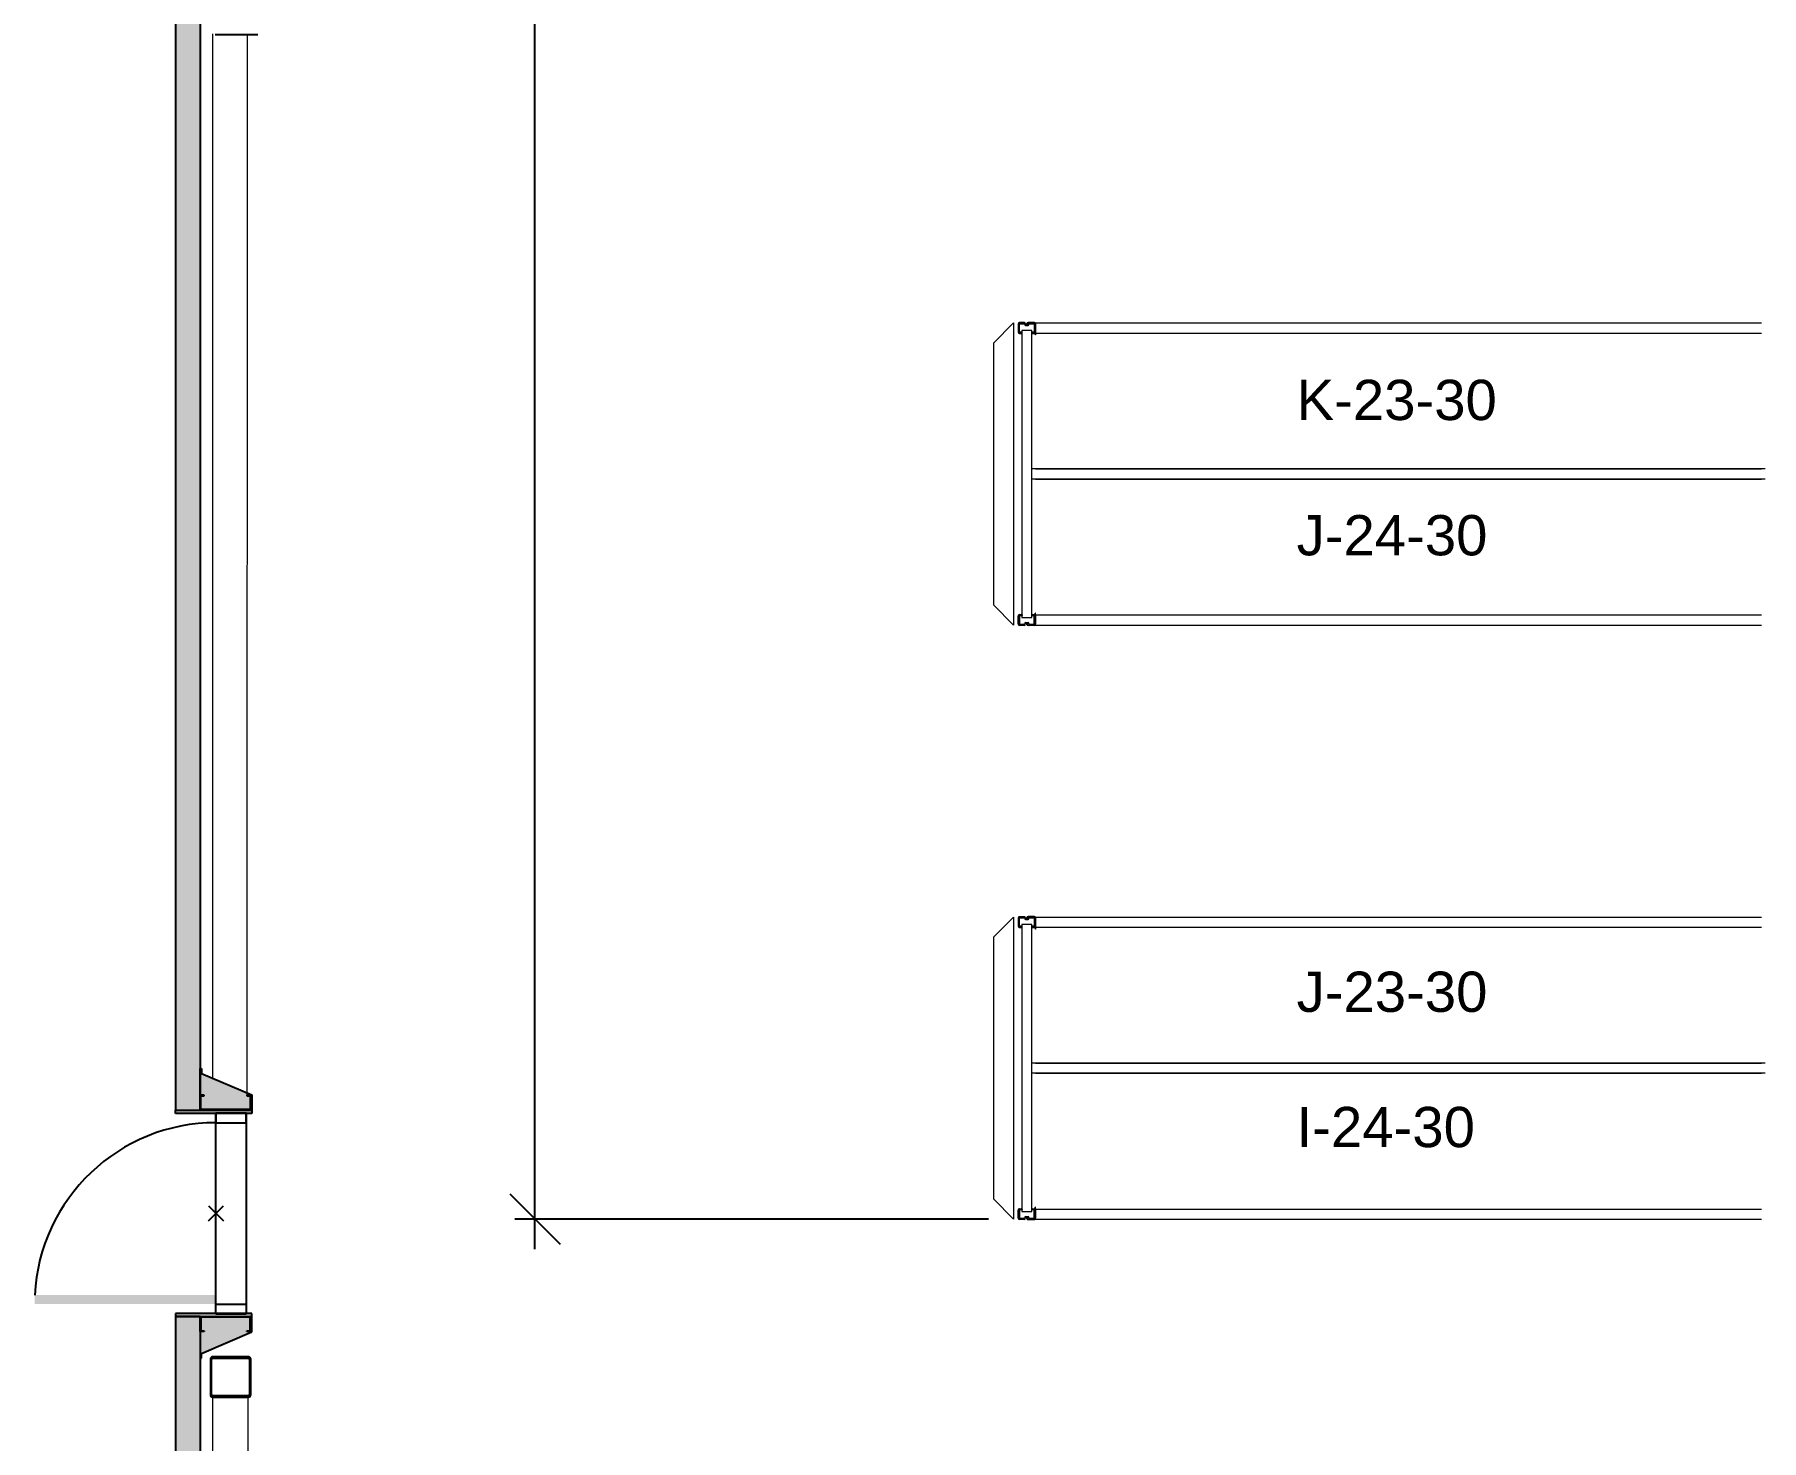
# Model space of a CAD drawing. Header units: inches. Extents: x 2743 to 10591, y -1604 to 5792.
# Drawn here: x 2779.4 to 3122.3, y 93.7 to 373 of the extents above; entities that cross this region are included whole.
import ezdxf

# ---------------------------------------------------------------- set-up
doc = ezdxf.new("R2010")
doc.units = ezdxf.units.IN
doc.header["$LTSCALE"] = 0.1875
doc.header["$MEASUREMENT"] = 0
doc.header["$PDMODE"] = 3
doc.header["$PDSIZE"] = 1.5
for name, color, linetype, lineweight in [('22 Dimension', 7, 'Continuous', 5), ('32 Echelle', 160, 'Continuous', 15), ('33 Poutre', 30, 'Continuous', 15), ('37 Protection', 1, 'Continuous', 15)]:
    doc.layers.add(name, color=color, linetype=linetype, lineweight=lineweight)
for name, color, linetype in [('A-N-MUR-EXT', 5, 'Continuous'), ('A-N-MUR-INT', 3, 'Continuous'), ('A-N-POR-PLF', 30, 'Continuous'), ('A-N-POR-PLN', 7, 'Continuous'), ('fill253', 253, 'Continuous'), ('S-N-ACIER', 4, 'Continuous')]:
    doc.layers.add(name, color=color, linetype=linetype)
doc.styles.add('arial', font='')
doc.styles.add('NOTE_GROS', font='', dxfattribs={"height": 20})
doc.styles.get('arial').set_extended_font_data('Arial')
doc.styles.get('NOTE_GROS').set_extended_font_data('SansSerif')
doc.dimstyles.new('Inch-Fraction-GROS', dxfattribs={"dimtxt": 20, "dimasz": 10, "dimexe": 4, "dimexo": 5, "dimgap": 1, "dimtad": 0, "dimtih": 1, "dimtoh": 1, "dimdec": 4, "dimzin": 0, "dimdsep": 46, "dimlunit": 5, "dimtxsty": 'NOTE_GROS', "dimblk": 'OBLIQUE', "dimcen": 0, "dimdle": 6, "dimadec": 1, "dimazin": 2, "dimtfac": 0.5, "dimtdec": 4, "dimtofl": 0, "dimtmove": 0, "dimatfit": 3, "dimfxl": 1, "dimtfillclr": 1, "dimfrac": 1, "dimtolj": 1, "dimtzin": 0, "dimarcsym": 0})

# ---------------------------------------------------------------- blocks, each defined once
blk = doc.blocks.new('_Oblique')
at = {"color": 0, "linetype": 'ByBlock', "lineweight": -2}
blk.add_line((-0.5, -0.5), (0.5, 0.5), dxfattribs=at)
blk = doc.blocks.new('*D128')
at = {"layer": '22 Dimension', "color": 0, "lineweight": -2, "transparency": 16777216}
for p, q in [((2878.79, 1147.68), (2878.79, 650.68)), ((2968.83, 1141.68), (2874.79, 1141.68)), ((2878.79, 131.68), (2878.79, 628.68)), ((2968.83, 137.68), (2874.79, 137.68))]:
    blk.add_line(p, q, dxfattribs=at)
at = {"layer": 'Defpoints', "color": 0, "transparency": 16777216}
for p in [(2878.79, 1141.68), (2973.83, 1141.68), (2973.83, 137.68)]:
    blk.add_point(p, dxfattribs=at)
at = {"layer": '22 Dimension', "color": 0, "lineweight": -2, "transparency": 16777216, "xscale": 10, "yscale": 10, "zscale": 10}
for p, rotation in [((2878.79, 1141.68), 90), ((2878.79, 137.68), 270)]:
    blk.add_blockref('_Oblique', p, dxfattribs=dict(at, rotation=rotation))
at = {"layer": '22 Dimension', "color": 0, "transparency": 16777216, "insert": (2878.79, 639.68), "char_height": 20, "attachment_point": 5, "style": 'NOTE_GROS'}
blk.add_mtext('\\A1;1004', dxfattribs=at)

msp = doc.modelspace()

# ---------------------------------------------------------------- hatches: boundary and pattern name
at = {"layer": '32 Echelle'}
for points in [[(2975.45882, 313.49574), (2975.45882, 313.68324), (2975.27132, 313.68324)], [(2977.45882, 313.49574), (2977.45882, 313.68324), (2977.64632, 313.68324)], [(2975.45882, 257.87074), (2975.45882, 257.68324), (2975.27132, 257.68324)], [(2977.45882, 257.87074), (2977.45882, 257.68324), (2977.64632, 257.68324)], [(2975.45882, 195.49574), (2975.45882, 195.68324), (2975.27132, 195.68324)], [(2977.45882, 195.49574), (2977.45882, 195.68324), (2977.64632, 195.68324)], [(2975.45882, 139.87074), (2975.45882, 139.68324), (2975.27132, 139.68324)], [(2977.45882, 139.87074), (2977.45882, 139.68324), (2977.64632, 139.68324)]]:
    msp.add_hatch(color=256, dxfattribs=at).paths.add_polyline_path(points)
at = {"layer": 'A-N-POR-PLN'}
msp.add_hatch(color=7, dxfattribs=at).paths.add_polyline_path([(2779.41299, 120.80754), (2779.41299, 122.57919), (2815.43654, 122.57919), (2815.43654, 120.80754)])
at = {"layer": 'fill253'}
h = msp.add_hatch(color=7, dxfattribs=at)
h.dxf.hatch_style = 1
h.paths.add_polyline_path([(5517.44902, 431.979), (5512.52777, 431.979), (5512.54172, 94.34303), (5517.46297, 94.34303)])
h.paths.add_polyline_path([(5517.44903, 678.7916), (5512.52778, 678.7916), (5512.52778, 572.89173), (5517.44903, 572.89173)])
h.paths.add_polyline_path([(5517.44903, 925.604), (5512.52778, 925.604), (5512.52777, 819.70432), (5517.44902, 819.70432)])
h.paths.add_polyline_path([(4628.42938, -1259.02652), (4625.95018, -1263.9483), (5517.46297, -1263.94777), (5517.46297, -1071.958), (5512.54172, -1071.958), (5512.54172, -1259.02652)])
h.paths.add_polyline_path([(4200.50372, -1356.98336), (4208.49739, -1355.67867), (4193.49822, -1263.95647), (4192.72048, -1259.19385), (4184.51381, -1259.19385), (4185.25735, -1263.82639)])
h.paths.add_polyline_path([(4618.93272, -1264.1151), (4619.31197, -1266.30955), (4626.09389, -1265.20887), (4625.95018, -1263.9483), (4628.42938, -1259.02652), (4618.12265, -1259.02652)])
h.paths.add_polyline_path([(5517.46297, 1153.66309), (5512.54172, 1153.66309), (5512.52778, 1066.51673), (5517.44903, 1066.51673)])
h.paths.add_polyline_path([(2812.35741, -1079.29062), (2806.55239, -1077.23697), (2806.55239, -1078.48244), (2807.41263, -1078.81134), (2807.41906, -1264.1151), (3075.9398, -1263.94776), (3075.93335, -1259.02651), (2812.34031, -1259.19385)])
h.paths.add_polyline_path([(2807.41906, -374.65047), (2812.34031, -375.67519), (2812.34031, 118.15991), (2807.41906, 118.15991)])
h.paths.add_polyline_path([(5512.54172, -339.79281), (5517.46297, -339.79281), (5517.46297, 52.10637), (5512.54172, 52.10637)])
h.paths.add_polyline_path([(5512.5356, -401.23504), (5517.45685, -401.23504), (5517.46297, -339.79281), (5512.54172, -339.79281)])
h.paths.add_polyline_path([(5512.54172, -545.32679), (5517.46297, -545.32679), (5517.45685, -437.25741), (5512.5356, -437.25741)])
h.paths.add_polyline_path([(5512.53298, -617.37634), (5517.45423, -617.37634), (5517.46296, -581.35034), (5512.54171, -581.35034)])
h.paths.add_polyline_path([(5512.5391, -689.42343), (5517.46035, -689.42343), (5517.46066, -653.39744), (5512.53941, -653.39744)])
h.paths.add_polyline_path([(5512.5391, -761.46809), (5517.46035, -761.46809), (5517.46035, -725.44454), (5512.5391, -725.44454)])
h.paths.add_polyline_path([(4035.91549, 1440.59386), (4035.91549, 1445.51513), (2807.41263, 1445.51513), (2807.41906, 159.14408), (2812.34031, 159.14408), (2812.33388, 1440.59388)])
h.paths.add_polyline_path([(3118.18201, -1259.02652), (3118.18223, -1263.94777), (4185.31745, -1264.1151), (4184.51381, -1259.19385)])
h.paths.add_polyline_path([(4279.25656, 1440.56528), (4279.25657, 1445.48688), (4078.1514, 1445.5146), (4078.1514, 1440.59333)])
h.paths.add_polyline_path([(4872.5115, 1445.3478), (4872.5115, 1440.42655), (5512.54172, 1440.42655), (5512.54177, 1308.40012), (5517.46302, 1308.40012), (5517.46297, 1445.3478)])
h.paths.add_polyline_path([(5517.45593, -941.58583), (5512.53008, -941.58584), (5512.54172, -1029.88866), (5517.46297, -1029.88866)])
h.paths.add_polyline_path([(5512.53008, -905.56228), (5517.45593, -905.5623), (5517.45423, -797.49164), (5512.53298, -797.49164)])
h = msp.add_hatch(color=7, dxfattribs=at)
h.dxf.hatch_style = 1
h.paths.add_polyline_path([(2812.33388, 167.61115), (2812.57015, 167.61115), (2812.57015, 166.6269), (2822.53115, 162.36693), (2822.53115, 158.68148), (2807.41263, 158.68148), (2807.41263, 159.3114), (2812.33388, 159.3114)])
h = msp.add_hatch(color=7, dxfattribs=at)
h.dxf.hatch_style = 1
h.paths.add_polyline_path([(2812.33388, 110.02749), (2812.57015, 110.02749), (2812.57015, 111.01174), (2822.53115, 115.27171), (2822.53115, 118.95715), (2807.41263, 118.95715), (2807.41263, 118.32723), (2812.33388, 118.32723)])

# ---------------------------------------------------------------- linework, layer by layer
at = {"color": 7}
for p, q in [((2812.3339, 162.29565), (2812.3339, 159.29566)), ((2813.0839, 162.29565), (2812.3339, 162.29565)), ((2812.4589, 159.42066), (2812.4589, 162.17065)), ((2812.4589, 162.17065), (2813.0839, 162.17065)), ((2813.0839, 162.17065), (2813.0839, 162.29565)), ((2822.33386, 162.29565), (2821.58386, 162.29565)), ((2821.58386, 162.29565), (2821.58386, 162.17065)), ((2821.58386, 162.17065), (2822.20886, 162.17065)), ((2822.20886, 162.17065), (2822.20886, 159.42066)), ((2822.33386, 159.29566), (2822.33386, 162.29565)), ((2812.3339, 159.29566), (2822.33386, 159.29566)), ((2822.20886, 159.42066), (2812.4589, 159.42066)), ((2812.3339, 115.34298), (2812.3339, 118.34298)), ((2812.3339, 118.34298), (2822.33386, 118.34298)), ((2822.20886, 118.21798), (2812.4589, 118.21798)), ((2812.4589, 118.21798), (2812.4589, 115.46798)), ((2822.20886, 115.46798), (2822.20886, 118.21798)), ((2822.33386, 118.34298), (2822.33386, 115.34298)), ((2813.0839, 115.34298), (2812.3339, 115.34298)), ((2812.4589, 115.46798), (2813.0839, 115.46798)), ((2813.0839, 115.46798), (2813.0839, 115.34298)), ((2821.58386, 115.34298), (2821.58386, 115.46798)), ((2821.58386, 115.46798), (2822.20886, 115.46798)), ((2822.33386, 115.34298), (2821.58386, 115.34298))]:
    msp.add_line(p, q, dxfattribs=at)
at = {"layer": '22 Dimension'}
for p, q in [((2814.78387, 373.14815), (2814.78387, 165.68017)), ((2821.62284, 372.9781), (2821.58386, 162.29565)), ((3123.08382, 286.68324), (2977.45882, 286.68324)), ((3123.08382, 284.68324), (2977.45882, 284.68324)), ((3123.08382, 168.68324), (2977.45882, 168.68324)), ((3123.08382, 166.68324), (2977.45882, 166.68324)), ((2814.78387, 102.33514), (2814.78387, 100.02023)), ((2814.78387, 102.33514), (2814.78387, -129.82871)), ((2821.79173, 102.33514), (2821.79173, 100.02023)), ((2821.79173, 102.33514), (2821.79173, -129.82871))]:
    msp.add_line(p, q, dxfattribs=at)
at = {"layer": '32 Echelle', "linetype": 'Continuous', "lineweight": 25}
for p, q in [((2974.83386, 315.49949), (2974.83386, 313.86699)), ((2974.92386, 313.86699), (2974.92386, 315.49949)), ((2975.94645, 315.68324), (2975.01761, 315.68324)), ((2975.01761, 315.59324), (2975.94645, 315.59324)), ((2976.0361, 315.5269), (2976.08001, 315.38326)), ((2976.16608, 315.40958), (2976.12217, 315.55321)), ((2976.79547, 315.55321), (2976.75155, 315.40958)), ((2976.83762, 315.38326), (2976.88153, 315.5269)), ((2977.90002, 315.68324), (2976.97119, 315.68324)), ((2976.97119, 315.59324), (2977.90002, 315.59324)), ((2977.99377, 315.49949), (2977.99377, 313.86699)), ((2978.08377, 313.86699), (2978.08377, 315.49949)), ((2975.43386, 313.77324), (2975.01761, 313.77324)), ((2975.01761, 313.68324), (2975.43386, 313.68324)), ((2975.43386, 313.68324), (2975.43386, 313.77324)), ((2976.6619, 315.34324), (2976.25573, 315.34324)), ((2976.25573, 315.25324), (2976.6619, 315.25324)), ((2977.90002, 313.77324), (2977.48377, 313.77324)), ((2977.48377, 313.77324), (2977.48377, 313.68324)), ((2977.48377, 313.68324), (2977.90002, 313.68324)), ((2974.83386, 255.86699), (2974.83386, 257.49949)), ((2974.92386, 257.49949), (2974.92386, 255.86699)), ((2975.01761, 257.68324), (2975.43386, 257.68324)), ((2975.43386, 257.59324), (2975.01761, 257.59324)), ((2975.43386, 257.68324), (2975.43386, 257.59324)), ((2977.48377, 257.68324), (2977.90002, 257.68324)), ((2977.48377, 257.59324), (2977.48377, 257.68324)), ((2977.90002, 257.59324), (2977.48377, 257.59324)), ((2977.99377, 255.86699), (2977.99377, 257.49949)), ((2978.08377, 257.49949), (2978.08377, 255.86699)), ((2975.01761, 255.77324), (2975.94645, 255.77324)), ((2975.94645, 255.68324), (2975.01761, 255.68324)), ((2976.0361, 255.83958), (2976.08001, 255.98321)), ((2976.16608, 255.9569), (2976.12217, 255.81326)), ((2976.25573, 256.11324), (2976.6619, 256.11324)), ((2976.6619, 256.02324), (2976.25573, 256.02324)), ((2976.79547, 255.81326), (2976.75155, 255.9569)), ((2976.83762, 255.98321), (2976.88153, 255.83958)), ((2976.97119, 255.77324), (2977.90002, 255.77324)), ((2977.90002, 255.68324), (2976.97119, 255.68324)), ((2974.83386, 197.49949), (2974.83386, 195.86699)), ((2974.92386, 195.86699), (2974.92386, 197.49949)), ((2975.94645, 197.68324), (2975.01761, 197.68324)), ((2975.01761, 197.59324), (2975.94645, 197.59324)), ((2975.43386, 195.77324), (2975.01761, 195.77324)), ((2975.01761, 195.68324), (2975.43386, 195.68324)), ((2975.43386, 195.68324), (2975.43386, 195.77324)), ((2976.0361, 197.5269), (2976.08001, 197.38326)), ((2976.16608, 197.40958), (2976.12217, 197.55321)), ((2976.6619, 197.34324), (2976.25573, 197.34324)), ((2976.25573, 197.25324), (2976.6619, 197.25324)), ((2976.79547, 197.55321), (2976.75155, 197.40958)), ((2976.83762, 197.38326), (2976.88153, 197.5269)), ((2977.90002, 197.68324), (2976.97119, 197.68324)), ((2976.97119, 197.59324), (2977.90002, 197.59324)), ((2977.90002, 195.77324), (2977.48377, 195.77324)), ((2977.48377, 195.77324), (2977.48377, 195.68324)), ((2977.48377, 195.68324), (2977.90002, 195.68324)), ((2977.99377, 197.49949), (2977.99377, 195.86699)), ((2978.08377, 195.86699), (2978.08377, 197.49949)), ((2974.83386, 137.86699), (2974.83386, 139.49949)), ((2974.92386, 139.49949), (2974.92386, 137.86699)), ((2975.01761, 139.68324), (2975.43386, 139.68324)), ((2975.43386, 139.59324), (2975.01761, 139.59324)), ((2975.01761, 137.77324), (2975.94645, 137.77324)), ((2975.94645, 137.68324), (2975.01761, 137.68324)), ((2975.43386, 139.68324), (2975.43386, 139.59324)), ((2976.0361, 137.83958), (2976.08001, 137.98321)), ((2976.16608, 137.9569), (2976.12217, 137.81326)), ((2976.25573, 138.11324), (2976.6619, 138.11324)), ((2976.6619, 138.02324), (2976.25573, 138.02324)), ((2976.79547, 137.81326), (2976.75155, 137.9569)), ((2976.83762, 137.98321), (2976.88153, 137.83958)), ((2976.97119, 137.77324), (2977.90002, 137.77324)), ((2977.90002, 137.68324), (2976.97119, 137.68324)), ((2977.48377, 139.68324), (2977.90002, 139.68324)), ((2977.48377, 139.59324), (2977.48377, 139.68324)), ((2977.90002, 139.59324), (2977.48377, 139.59324)), ((2977.99377, 137.86699), (2977.99377, 139.49949)), ((2978.08377, 139.49949), (2978.08377, 137.86699))]:
    msp.add_line(p, q, dxfattribs=at)
at = {"layer": '32 Echelle'}
for p, q in [((2975.45882, 313.68324), (2975.27132, 313.68324)), ((2975.45882, 313.49574), (2975.27132, 313.68324)), ((2977.45882, 314.18324), (2975.45882, 314.18324)), ((2975.45882, 314.18324), (2975.45882, 257.18324)), ((2975.45882, 313.49574), (2975.45882, 313.68324)), ((2977.45882, 257.18324), (2977.45882, 314.18324)), ((2977.45882, 313.68324), (2977.64632, 313.68324)), ((2977.45882, 313.49574), (2977.45882, 313.68324)), ((2977.45882, 313.49574), (2977.64632, 313.68324)), ((2975.45882, 257.87074), (2975.27132, 257.68324)), ((2975.45882, 257.68324), (2975.27132, 257.68324)), ((2975.45882, 257.87074), (2975.45882, 257.68324)), ((2977.45882, 257.87074), (2977.45882, 257.68324)), ((2977.45882, 257.87074), (2977.64632, 257.68324)), ((2977.45882, 257.68324), (2977.64632, 257.68324)), ((2975.45882, 257.18324), (2977.45882, 257.18324)), ((2975.45882, 195.68324), (2975.27132, 195.68324)), ((2975.45882, 195.49574), (2975.27132, 195.68324)), ((2977.45882, 196.18324), (2975.45882, 196.18324)), ((2975.45882, 196.18324), (2975.45882, 139.18324)), ((2975.45882, 195.49574), (2975.45882, 195.68324)), ((2977.45882, 139.18324), (2977.45882, 196.18324)), ((2977.45882, 195.68324), (2977.64632, 195.68324)), ((2977.45882, 195.49574), (2977.45882, 195.68324)), ((2977.45882, 195.49574), (2977.64632, 195.68324)), ((2975.45882, 139.87074), (2975.27132, 139.68324)), ((2975.45882, 139.68324), (2975.27132, 139.68324)), ((2975.45882, 139.87074), (2975.45882, 139.68324)), ((2975.45882, 139.18324), (2977.45882, 139.18324)), ((2977.45882, 139.87074), (2977.45882, 139.68324)), ((2977.45882, 139.87074), (2977.64632, 139.68324)), ((2977.45882, 139.68324), (2977.64632, 139.68324))]:
    msp.add_line(p, q, dxfattribs=at)
at = {"layer": '32 Echelle', "linetype": 'Continuous', "lineweight": 25}
for centre, radius, start, end in [((2975.01761, 315.49949), 0.18375, 90, 180), ((2975.01761, 315.49949), 0.09375, 90, 180), ((2975.94645, 315.49949), 0.18375, 17, 90), ((2975.94645, 315.49949), 0.09375, 17, 90), ((2976.97119, 315.49949), 0.18375, 90, 163), ((2976.97119, 315.49949), 0.09375, 90, 163), ((2977.90002, 315.49949), 0.18375, 0, 90), ((2977.90002, 315.49949), 0.09375, 0, 90), ((2975.01761, 313.86699), 0.18375, 180, 270), ((2975.01761, 313.86699), 0.09375, 180, 270), ((2976.25573, 315.43699), 0.18375, 197, 270), ((2976.25573, 315.43699), 0.09375, 197, 270), ((2976.6619, 315.43699), 0.09375, 270, 343), ((2976.6619, 315.43699), 0.18375, 270, 343), ((2977.90002, 313.86699), 0.09375, 270, 0), ((2977.90002, 313.86699), 0.18375, 270, 0), ((2975.01761, 257.49949), 0.18375, 90, 180), ((2975.01761, 257.49949), 0.09375, 90, 180), ((2977.90002, 257.49949), 0.18375, 0, 90), ((2977.90002, 257.49949), 0.09375, 0, 90), ((2975.01761, 255.86699), 0.18375, 180, 270), ((2975.01761, 255.86699), 0.09375, 180, 270), ((2975.94645, 255.86699), 0.09375, 270, 343), ((2975.94645, 255.86699), 0.18375, 270, 343), ((2976.25573, 255.92949), 0.18375, 90, 163), ((2976.25573, 255.92949), 0.09375, 90, 163), ((2976.6619, 255.92949), 0.18375, 17, 90), ((2976.6619, 255.92949), 0.09375, 17, 90), ((2976.97119, 255.86699), 0.18375, 197, 270), ((2976.97119, 255.86699), 0.09375, 197, 270), ((2977.90002, 255.86699), 0.09375, 270, 0), ((2977.90002, 255.86699), 0.18375, 270, 0), ((2975.01761, 197.49949), 0.18375, 90, 180), ((2975.01761, 195.86699), 0.18375, 180, 270), ((2975.01761, 197.49949), 0.09375, 90, 180), ((2975.01761, 195.86699), 0.09375, 180, 270), ((2975.94645, 197.49949), 0.18375, 17, 90), ((2975.94645, 197.49949), 0.09375, 17, 90), ((2976.25573, 197.43699), 0.18375, 197, 270), ((2976.25573, 197.43699), 0.09375, 197, 270), ((2976.6619, 197.43699), 0.09375, 270, 343), ((2976.6619, 197.43699), 0.18375, 270, 343), ((2976.97119, 197.49949), 0.18375, 90, 163), ((2976.97119, 197.49949), 0.09375, 90, 163), ((2977.90002, 197.49949), 0.18375, 0, 90), ((2977.90002, 197.49949), 0.09375, 0, 90), ((2977.90002, 195.86699), 0.09375, 270, 0), ((2977.90002, 195.86699), 0.18375, 270, 0), ((2975.01761, 139.49949), 0.18375, 90, 180), ((2975.01761, 137.86699), 0.18375, 180, 270), ((2975.01761, 139.49949), 0.09375, 90, 180), ((2975.01761, 137.86699), 0.09375, 180, 270), ((2975.94645, 137.86699), 0.09375, 270, 343), ((2975.94645, 137.86699), 0.18375, 270, 343), ((2976.25573, 137.92949), 0.18375, 90, 163), ((2976.25573, 137.92949), 0.09375, 90, 163), ((2976.6619, 137.92949), 0.18375, 17, 90), ((2976.6619, 137.92949), 0.09375, 17, 90), ((2976.97119, 137.86699), 0.18375, 197, 270), ((2976.97119, 137.86699), 0.09375, 197, 270), ((2977.90002, 139.49949), 0.18375, 0, 90), ((2977.90002, 139.49949), 0.09375, 0, 90), ((2977.90002, 137.86699), 0.09375, 270, 0), ((2977.90002, 137.86699), 0.18375, 270, 0)]:
    msp.add_arc(centre, radius, start, end, dxfattribs=at)
at = {"layer": '33 Poutre'}
for p, q in [((2976.45882, 315.34324), (2976.45882, 315.55824)), ((2976.57782, 315.34324), (2976.57782, 315.55824)), ((2977.96482, 315.80224), (2976.70282, 315.80224)), ((2976.70282, 315.68324), (2977.96482, 315.68324)), ((2978.08982, 315.55824), (2978.08982, 313.30224)), ((2978.20882, 315.68324), (3122.33382, 315.68324)), ((2978.20882, 315.68324), (2978.20882, 313.68324)), ((2978.20882, 315.55824), (2978.20882, 313.30224)), ((2976.57782, 315.34324), (2976.45882, 315.34324)), ((2978.20882, 313.30224), (2978.08982, 313.30224)), ((2978.20882, 313.68324), (3122.33382, 313.68324)), ((2978.20882, 286.68324), (3122.33382, 286.68324)), ((2978.20882, 284.68324), (3122.33382, 284.68324)), ((2978.20882, 258.06424), (2978.08982, 258.06424)), ((2978.08982, 255.80824), (2978.08982, 258.06424)), ((2978.20882, 255.80824), (2978.20882, 258.06424)), ((2978.20882, 257.68324), (3122.33382, 257.68324)), ((2978.20882, 255.68324), (2978.20882, 257.68324)), ((2976.45882, 256.02324), (2976.45882, 255.80824)), ((2976.57782, 256.02324), (2976.45882, 256.02324)), ((2976.57782, 256.02324), (2976.57782, 255.80824)), ((2976.70282, 255.68324), (2977.96482, 255.68324)), ((2977.96482, 255.56424), (2976.70282, 255.56424)), ((2978.20882, 255.68324), (3122.33382, 255.68324)), ((2976.45882, 197.34324), (2976.45882, 197.55824)), ((2976.57782, 197.34324), (2976.45882, 197.34324)), ((2976.57782, 197.34324), (2976.57782, 197.55824)), ((2977.96482, 197.80224), (2976.70282, 197.80224)), ((2976.70282, 197.68324), (2977.96482, 197.68324)), ((2978.08982, 197.55824), (2978.08982, 195.30224)), ((2978.20882, 197.68324), (3122.33382, 197.68324)), ((2978.20882, 197.68324), (2978.20882, 195.68324)), ((2978.20882, 197.55824), (2978.20882, 195.30224)), ((2978.20882, 195.68324), (3122.33382, 195.68324)), ((2978.20882, 195.30224), (2978.08982, 195.30224)), ((2978.20882, 168.68324), (3122.33382, 168.68324)), ((2978.20882, 166.68324), (3122.33382, 166.68324)), ((2976.45882, 138.02324), (2976.45882, 137.80824)), ((2976.57782, 138.02324), (2976.45882, 138.02324)), ((2976.57782, 138.02324), (2976.57782, 137.80824)), ((2976.70282, 137.68324), (2977.96482, 137.68324)), ((2977.96482, 137.56424), (2976.70282, 137.56424)), ((2978.20882, 140.06424), (2978.08982, 140.06424)), ((2978.08982, 137.80824), (2978.08982, 140.06424)), ((2978.20882, 137.80824), (2978.20882, 140.06424)), ((2978.20882, 139.68324), (3122.33382, 139.68324)), ((2978.20882, 137.68324), (2978.20882, 139.68324)), ((2978.20882, 137.68324), (3122.33382, 137.68324))]:
    msp.add_line(p, q, dxfattribs=at)
for centre, radius, start, end in [((2976.70282, 315.55824), 0.244, 90, 180), ((2976.70282, 315.55824), 0.125, 90, 180), ((2977.96482, 315.55824), 0.244, 0, 90), ((2977.96482, 315.55824), 0.125, 0, 90), ((2976.70282, 255.80824), 0.244, 180, 270), ((2976.70282, 255.80824), 0.125, 180, 270), ((2977.96482, 255.80824), 0.244, 270, 0), ((2977.96482, 255.80824), 0.125, 270, 0), ((2976.70282, 197.55824), 0.244, 90, 180), ((2976.70282, 197.55824), 0.125, 90, 180), ((2977.96482, 197.55824), 0.244, 0, 90), ((2977.96482, 197.55824), 0.125, 0, 90), ((2976.70282, 137.80824), 0.244, 180, 270), ((2976.70282, 137.80824), 0.125, 180, 270), ((2977.96482, 137.80824), 0.244, 270, 0), ((2977.96482, 137.80824), 0.125, 270, 0)]:
    msp.add_arc(centre, radius, start, end, dxfattribs=at)
at = {"layer": '37 Protection'}
for p, q in [((2973.83386, 315.68324), (2969.83386, 311.68324)), ((2973.83386, 315.68324), (2973.83386, 255.68324)), ((2969.83386, 311.68324), (2969.83386, 259.68324)), ((2973.83386, 255.68324), (2969.83386, 259.68324)), ((2973.83386, 197.68324), (2969.83386, 193.68324)), ((2973.83386, 197.68324), (2973.83386, 137.68324)), ((2969.83386, 193.68324), (2969.83386, 141.68324)), ((2973.83386, 137.68324), (2969.83386, 141.68324))]:
    msp.add_line(p, q, dxfattribs=at)
at = {"layer": 'A-N-MUR-EXT', "color": 7}
for p, q in [((2807.41263, 1445.51513), (2807.41263, 159.3114)), ((2807.41263, 159.3114), (2812.33388, 159.3114)), ((2812.33388, 118.32723), (2807.41263, 118.32723)), ((2807.41263, 118.32723), (2807.41263, -374.48315))]:
    msp.add_line(p, q, dxfattribs=at)
at = {"layer": 'A-N-MUR-INT', "color": 7}
for p, q in [((2812.33388, 1440.59388), (2812.33388, 159.31145)), ((2812.33388, 167.61115), (2812.57015, 167.61115)), ((2812.33388, 159.3114), (2812.33388, 167.61115)), ((2812.57015, 167.61115), (2812.57015, 166.6269)), ((2812.57015, 166.6269), (2822.53115, 162.36693)), ((2822.53115, 162.36693), (2822.53115, 158.68148)), ((2807.41263, 158.68148), (2807.41263, 159.3114)), ((2807.41263, 159.3114), (2812.33388, 159.3114)), ((2822.53115, 158.68148), (2807.41263, 158.68148)), ((2822.53115, 118.95715), (2807.41263, 118.95715)), ((2807.41263, 118.95715), (2807.41263, 118.32723)), ((2807.41263, 118.32723), (2812.33388, 118.32723)), ((2812.33388, 118.32723), (2812.33388, -375.50786)), ((2812.33388, 118.32723), (2812.33388, 110.02749)), ((2822.53115, 115.27171), (2822.53115, 118.95715)), ((2812.57015, 111.01174), (2822.53115, 115.27171)), ((2812.33388, 110.02749), (2812.57015, 110.02749)), ((2812.57015, 110.02749), (2812.57015, 111.01174))]:
    msp.add_line(p, q, dxfattribs=at)
at = {"layer": 'A-N-POR-PLF', "color": 7}
for p, q in [((2815.43654, 118.83904), (2815.43654, 158.79959)), ((2815.43654, 158.79959), (2821.42078, 158.79959)), ((2821.42078, 158.79959), (2821.42078, 118.83904)), ((2821.42078, 118.83904), (2815.43654, 118.83904))]:
    msp.add_line(p, q, dxfattribs=at)
at = {"layer": 'A-N-POR-PLN', "color": 7}
for p, q in [((2815.43654, 158.79959), (2815.43654, 156.83109)), ((2815.43654, 158.79959), (2821.42078, 158.79959)), ((2821.42078, 156.83109), (2821.42078, 158.79959)), ((2815.43654, 156.83109), (2821.42078, 156.83109)), ((2815.43654, 118.83904), (2815.43654, 120.80754)), ((2815.43654, 120.80754), (2821.42078, 120.80754)), ((2821.42078, 120.80754), (2821.42078, 118.83904)), ((2815.43654, 118.83904), (2821.42078, 118.83904))]:
    msp.add_line(p, q, dxfattribs=at)
msp.add_arc((2815.43654, 120.80754), 36.02355, 90, 177.1810376, dxfattribs=at)
msp.add_point((2815.43654, 138.81932), dxfattribs=at)
at = {"layer": 'S-N-ACIER', "color": 7}
for p, q in [((2815.25958, 372.9781), (2823.75877, 372.9781)), ((2814.33388, 109.88513), (2814.33388, 102.78514)), ((2814.58388, 102.78514), (2814.58388, 109.88513)), ((2821.88386, 110.33512), (2814.78387, 110.33512)), ((2814.78387, 110.08512), (2821.88386, 110.08512)), ((2822.08386, 109.88513), (2822.08386, 102.78514)), ((2822.33386, 102.78514), (2822.33386, 109.88513)), ((2821.88386, 102.58514), (2814.78387, 102.58514)), ((2814.78387, 102.33514), (2821.88386, 102.33514))]:
    msp.add_line(p, q, dxfattribs=at)
for centre, radius, start, end in [((2814.78387, 109.88513), 0.45, 90, 180), ((2814.78387, 109.88513), 0.2, 90, 180), ((2821.88386, 109.88513), 0.45, 0, 90), ((2821.88386, 109.88513), 0.2, 0, 90), ((2814.78387, 102.78514), 0.45, 180, 270), ((2814.78387, 102.78514), 0.2, 180, 270), ((2821.88386, 102.78514), 0.45, 270, 0), ((2821.88386, 102.78514), 0.2, 270, 0)]:
    msp.add_arc(centre, radius, start, end, dxfattribs=at)

# ---------------------------------------------------------------- texts
at = {"layer": '22 Dimension', "char_height": 8, "attachment_point": 1, "style": 'arial'}
for s, insert in [('{\\fArial Unicode MS|b0|i0|c0|p2;\\C8;K-23-30}', (3030.02745, 304.39513)), ('{\\fArial Unicode MS|b0|i0|c0|p2;\\C8;J-24-30}', (3030.02745, 277.52259)), ('{\\fArial Unicode MS|b0|i0|c0|p2;\\C8;J-23-30}', (3030.02745, 186.83957)), ('{\\fArial Unicode MS|b0|i0|c0|p2;\\C8;I-24-30}', (3030.02745, 159.96703))]:
    msp.add_mtext_dynamic_manual_height_columns(s, width=68.8901007, gutter_width=5, heights=[0], dxfattribs=dict(at, insert=insert))

# ---------------------------------------------------------------- dimensions: what is measured, and where the dimension line sits
at = {"layer": '22 Dimension', "color": 7}
dim = msp.add_linear_dim(base=(2878.79412, 1141.68324), p1=(2973.83386, 137.68324), p2=(2973.83386, 1141.68324), angle=90, dimstyle='Inch-Fraction-GROS', dxfattribs=at)
dim.commit()
dim.dimension.update_dxf_attribs({"geometry": '*D128', "text_midpoint": (2878.79412, 639.68324)})

doc.saveas('drawing.dxf')
